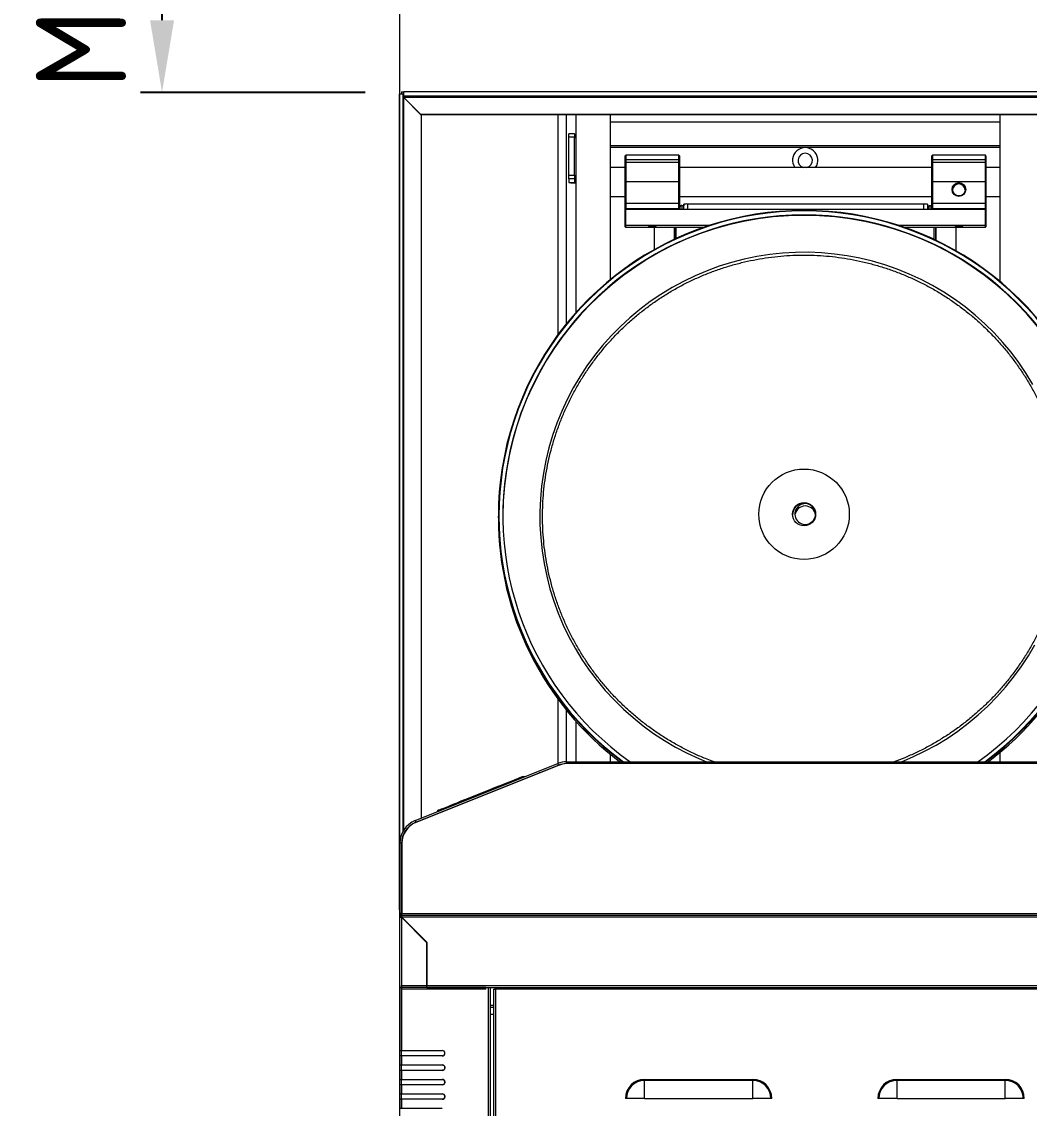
# Model space of a CAD drawing. Header units: millimetres. Extents: x 0 to 5860, y 0 to 4120.
# Drawn here: x 3499 to 4057, y 2038 to 2640 of the extents above; entities that cross this region are included whole.
import ezdxf

# ---------------------------------------------------------------- set-up
doc = ezdxf.new("R2010")
doc.units = ezdxf.units.MM
doc.header["$LTSCALE"] = 0.3
doc.layers.get('0').update_dxf_attribs({"lineweight": 15})
doc.layers.add('D', color=3, linetype='Continuous', lineweight=13)
doc.layers.add('S', color=4, linetype='Continuous', lineweight=15)
doc.styles.add('STU25', font='isocp2.shx')
doc.dimstyles.new('STU25', dxfattribs={"dimscale": 20, "dimtxt": 2.5, "dimasz": 2, "dimexe": 0.6, "dimexo": 1, "dimgap": 1, "dimtad": 1, "dimdsep": 46, "dimtxsty": 'STU25', "dimcen": 2, "dimazin": 2, "dimtfac": 1, "dimtmove": 0, "dimatfit": 3, "dimfxl": 0, "dimtolj": 1, "dimtzin": 0, "dimarcsym": 0})

# ---------------------------------------------------------------- blocks, each defined once
blk = doc.blocks.new('*D14')
at = {"layer": 'D', "color": 0, "lineweight": -2}
for p, q in [((3688.46, 2800.77), (3564.62, 2800.77)), ((3576.62, 2640.78), (3576.62, 2760.77)), ((3689.31, 2600.78), (3564.62, 2600.78))]:
    blk.add_line(p, q, dxfattribs=at)
at = {"layer": 'D', "color": 0}
for points in [[(3569.96, 2760.77), (3583.29, 2760.77), (3576.62, 2800.77)], [(3569.96, 2640.78), (3583.29, 2640.78), (3576.62, 2600.78)]]:
    blk.add_solid(points, dxfattribs=at)
at = {"layer": 'Defpoints', "color": 0}
for p in [(3576.62, 2800.77), (3708.46, 2800.77), (3709.31, 2600.78)]:
    blk.add_point(p, dxfattribs=at)
at = {"layer": 'D', "color": 0, "insert": (3531.62, 2700.77), "char_height": 50, "attachment_point": 5, "rotation": 90, "style": 'STU25'}
blk.add_mtext('\\A1;Min.200', dxfattribs=at)
blk = doc.blocks.new('GHSHWT')
at = {"color": 7, "linetype": 'Continuous', "lineweight": 15}
for p, q in [((3708.21, -2852.2), (3708.21, -2400.25)), ((3709.31, -2398.97), (3710.71, -2398.97)), ((3709.31, -2398.97), (3709.31, -2399.97)), ((3709.31, -2399.97), (3710.71, -2399.97)), ((3709.31, -2400.2), (3709.31, -2399.97)), ((3710.31, -2808.54), (3710.31, -2400.25)), ((3710.61, -2402.08), (3720.21, -2411.67)), ((4155.71, -2398.95), (3710.71, -2398.95)), ((3710.71, -2401.05), (3710.71, -2398.95)), ((3710.71, -2401.05), (4155.71, -2401.05)), ((3710.71, -2401.65), (3710.71, -2401.05)), ((4155.71, -2401.65), (3710.71, -2401.65)), ((3710.71, -2401.65), (3710.71, -2401.97)), ((3710.71, -2401.97), (4155.71, -2401.97)), ((3710.71, -2402.08), (3710.71, -2401.97)), ((3710.71, -2402.13), (3710.71, -2402.08)), ((3720.19, -2411.56), (3710.71, -2402.08)), ((3720.19, -2411.6), (3710.71, -2402.13)), ((4146.22, -2411.56), (3720.19, -2411.56)), ((3720.19, -2411.6), (3720.19, -2411.56)), ((4146.22, -2411.6), (3720.19, -2411.6)), ((3720.21, -2411.67), (3720.21, -2801.52)), ((3806.21, -2521.15), (3806.21, -2411.6)), ((3825.21, -2502.98), (3825.21, -2411.6)), ((4041.21, -2411.6), (4041.21, -2504.02)), ((3825.21, -2415.61), (4041.21, -2415.61)), ((3805.21, -2422.17), (3802.21, -2422.17)), ((3802.21, -2424.08), (3802.21, -2422.17)), ((3802.21, -2445.06), (3802.21, -2424.08)), ((3805.21, -2424.08), (3802.21, -2424.08)), ((3805.21, -2422.17), (3805.21, -2424.08)), ((3805.21, -2445.06), (3805.21, -2424.08)), ((3825.21, -2428.6), (4041.21, -2428.6)), ((4041.21, -2429.71), (3825.21, -2429.71)), ((3833.76, -2434.11), (3833.46, -2434.41)), ((3833.46, -2436.74), (3833.46, -2434.41)), ((3833.76, -2436.59), (3833.46, -2436.74)), ((3833.46, -2438.41), (3833.46, -2436.74)), ((3833.46, -2438.41), (3833.76, -2438.11)), ((3833.46, -2448.59), (3833.46, -2438.41)), ((3833.76, -2434.11), (3833.76, -2436.59)), ((3863.16, -2434.11), (3833.76, -2434.11)), ((3863.16, -2436.59), (3833.76, -2436.59)), ((3833.76, -2436.59), (3833.76, -2438.11)), ((3833.76, -2438.11), (3833.76, -2448.56)), ((3863.16, -2438.11), (3833.76, -2438.11)), ((3863.16, -2436.59), (3863.16, -2434.11)), ((3863.46, -2434.41), (3863.16, -2434.11)), ((3863.46, -2436.74), (3863.16, -2436.59)), ((3863.16, -2438.11), (3863.16, -2436.59)), ((3863.16, -2448.56), (3863.16, -2438.11)), ((3863.16, -2438.11), (3863.46, -2438.41)), ((3863.46, -2434.41), (3863.46, -2436.74)), ((3863.46, -2436.74), (3863.46, -2438.41)), ((3863.46, -2438.41), (3863.46, -2448.59)), ((4003.76, -2434.11), (4003.46, -2434.41)), ((4003.46, -2436.74), (4003.46, -2434.41)), ((4003.76, -2436.59), (4003.46, -2436.74)), ((4003.46, -2438.41), (4003.46, -2436.74)), ((4003.76, -2438.11), (4003.46, -2438.41)), ((4003.46, -2448.59), (4003.46, -2438.41)), ((4033.16, -2434.11), (4003.76, -2434.11)), ((4003.76, -2434.11), (4003.76, -2436.59)), ((4033.16, -2436.59), (4003.76, -2436.59)), ((4003.76, -2436.59), (4003.76, -2438.11)), ((4003.76, -2438.11), (4003.76, -2448.56)), ((4033.16, -2438.11), (4003.76, -2438.11)), ((4033.16, -2436.59), (4033.16, -2434.11)), ((4033.46, -2434.41), (4033.16, -2434.11)), ((4033.46, -2436.74), (4033.16, -2436.59)), ((4033.16, -2438.11), (4033.16, -2436.59)), ((4033.16, -2448.56), (4033.16, -2438.11)), ((4033.16, -2438.11), (4033.46, -2438.41)), ((4033.46, -2434.41), (4033.46, -2436.74)), ((4033.46, -2436.74), (4033.46, -2438.41)), ((4033.46, -2438.41), (4033.46, -2448.59)), ((3833.46, -2440.85), (3825.21, -2440.85)), ((4003.46, -2440.85), (3863.46, -2440.85)), ((4041.21, -2440.85), (4033.46, -2440.85)), ((3802.21, -2447.15), (3802.21, -2445.06)), ((3802.21, -2445.06), (3805.21, -2445.06)), ((3802.21, -2447.15), (3802.21, -2449.23)), ((3805.21, -2447.15), (3802.21, -2447.15)), ((3802.21, -2449.23), (3805.21, -2449.23)), ((3805.21, -2445.06), (3805.21, -2447.15)), ((3805.21, -2447.15), (3805.21, -2449.23)), ((3833.46, -2448.59), (3833.76, -2448.56)), ((3833.46, -2460.57), (3833.46, -2448.59)), ((3833.76, -2448.56), (3863.16, -2448.56)), ((3833.76, -2448.56), (3833.76, -2460.55)), ((3863.16, -2448.56), (3863.46, -2448.59)), ((3863.16, -2460.55), (3863.16, -2448.56)), ((3863.46, -2448.59), (3863.46, -2460.57)), ((4003.76, -2448.56), (4003.46, -2448.59)), ((4003.46, -2460.57), (4003.46, -2448.59)), ((4003.76, -2448.56), (4033.16, -2448.56)), ((4003.76, -2448.56), (4003.76, -2460.55)), ((4033.16, -2448.56), (4033.46, -2448.59)), ((4033.16, -2460.55), (4033.16, -2448.56)), ((4033.46, -2448.59), (4033.46, -2460.57)), ((3825.21, -2456.85), (3833.46, -2456.85)), ((3833.46, -2460.57), (3833.76, -2460.55)), ((3833.46, -2463.38), (3833.46, -2460.57)), ((3833.76, -2460.55), (3863.16, -2460.55)), ((3833.76, -2460.55), (3833.76, -2463.68)), ((3863.16, -2460.55), (3863.46, -2460.57)), ((3863.16, -2463.68), (3863.16, -2460.55)), ((3863.46, -2456.85), (4003.46, -2456.85)), ((3863.46, -2460.57), (3863.46, -2463.38)), ((3863.9, -2462.23), (3863.77, -2463.43)), ((3864.1, -2462.03), (3863.9, -2462.23)), ((3864.9, -2461.99), (3865.9, -2461.99)), ((3864.9, -2461.99), (3864.9, -2462.18)), ((3865.9, -2462.18), (3864.9, -2462.18)), ((3865.99, -2461.18), (3865.9, -2461.99)), ((3865.9, -2461.99), (3865.9, -2462.18)), ((3865.9, -2464), (3865.9, -2462.18)), ((3999, -2461.12), (3868, -2461.09)), ((4000.99, -2461.21), (4000.99, -2464)), ((4000.99, -2462.02), (4001.9, -2462.02)), ((4001.9, -2462.21), (4000.99, -2462.21)), ((4001.9, -2462.02), (4001.9, -2462.21)), ((4002.89, -2462.26), (4002.69, -2462.06)), ((4002.89, -2462.26), (4002.89, -2464)), ((4003.76, -2460.55), (4003.46, -2460.57)), ((4003.46, -2463.38), (4003.46, -2460.57)), ((4003.76, -2460.55), (4033.16, -2460.55)), ((4003.76, -2460.55), (4003.76, -2463.68)), ((4033.16, -2460.55), (4033.46, -2460.57)), ((4033.16, -2463.68), (4033.16, -2460.55)), ((4033.46, -2456.85), (4041.21, -2456.85)), ((4033.46, -2460.57), (4033.46, -2463.38)), ((3833.46, -2464.2), (3833.46, -2463.38)), ((3833.46, -2463.38), (3833.76, -2463.68)), ((3833.46, -2464.2), (3833.66, -2464)), ((3833.46, -2464.2), (3833.66, -2464.19)), ((3833.46, -2472.8), (3833.46, -2464.2)), ((3833.66, -2464), (4033.26, -2464)), ((3833.66, -2464.19), (3833.66, -2464)), ((4033.26, -2464.19), (3833.66, -2464.19)), ((3833.66, -2464.19), (3833.66, -2472.79)), ((3833.76, -2463.68), (3833.76, -2464)), ((3863.16, -2463.68), (3833.76, -2463.68)), ((3863.16, -2463.68), (3863.46, -2463.38)), ((3863.16, -2464), (3863.16, -2463.68)), ((3863.46, -2463), (3863.81, -2463)), ((3863.46, -2463.05), (3863.81, -2463.05)), ((3863.46, -2463.38), (3863.46, -2464)), ((4002.89, -2463), (4003.46, -2463)), ((4002.89, -2463.05), (4003.46, -2463.05)), ((4003.46, -2464), (4003.46, -2463.38)), ((4003.76, -2463.68), (4003.46, -2463.38)), ((4033.16, -2463.68), (4003.76, -2463.68)), ((4003.76, -2463.68), (4003.76, -2464)), ((4033.16, -2463.68), (4033.46, -2463.38)), ((4033.16, -2464), (4033.16, -2463.68)), ((4033.26, -2464), (4033.46, -2464.2)), ((4033.26, -2464.19), (4033.26, -2464)), ((4033.26, -2464.19), (4033.46, -2464.2)), ((4033.26, -2472.79), (4033.26, -2464.19)), ((4033.46, -2463.38), (4033.46, -2464.2)), ((4033.46, -2464.2), (4033.46, -2472.8)), ((3833.66, -2472.79), (3833.46, -2472.8)), ((3833.46, -2473.67), (3833.46, -2472.8)), ((3833.66, -2473), (3833.46, -2472.8)), ((3833.66, -2473.87), (3833.46, -2473.67)), ((3833.66, -2472.79), (3880.73, -2472.79)), ((3833.66, -2473), (3833.66, -2472.79)), ((3880.09, -2473), (3833.66, -2473)), ((3833.66, -2473), (3833.66, -2473.87)), ((3833.66, -2473.87), (3877.48, -2473.87)), ((3849.71, -2486.29), (3849.71, -2473.87)), ((3860.71, -2480.65), (3860.71, -2473.87)), ((3861.71, -2480.18), (3861.71, -2473.87)), ((3984.42, -2472.79), (4033.26, -2472.79)), ((4033.26, -2473), (3985.06, -2473)), ((3987.67, -2473.87), (4033.26, -2473.87)), ((4004.71, -2480.77), (4004.71, -2473.87)), ((4005.71, -2473.87), (4005.71, -2481.24)), ((4016.71, -2473.87), (4016.71, -2487)), ((4033.46, -2472.8), (4033.26, -2472.79)), ((4033.26, -2473), (4033.26, -2472.79)), ((4033.46, -2472.8), (4033.26, -2473)), ((4033.26, -2473.87), (4033.26, -2473)), ((4033.46, -2473.67), (4033.26, -2473.87)), ((4033.46, -2472.8), (4033.46, -2473.67)), ((3763.07, -2634), (3763.07, -2635.08)), ((3806.21, -2770.22), (3806.21, -2747.94)), ((3825.21, -2770.22), (3825.21, -2766.11)), ((4041.21, -2765.07), (4041.21, -2770.22)), ((3716.94, -2802.83), (3796.04, -2771.19)), ((3717.32, -2803.76), (3796.42, -2772.12)), ((3796.45, -2772.21), (3717.35, -2803.85)), ((3796.42, -2772.12), (3796.04, -2771.19)), ((4145.37, -2771.23), (3800.76, -2771.23)), ((3801.06, -2770.22), (4144.96, -2770.22)), ((3716.94, -2802.83), (3717.32, -2803.76)), ((3720.21, -2802.6), (3720.21, -2802.71)), ((3710.31, -2811.17), (3710.31, -2810.83)), ((3708.46, -2854.21), (3708.46, -2815.36)), ((3709.46, -2815.36), (3708.46, -2815.36)), ((3709.46, -2854.21), (3709.46, -2815.36)), ((3709.56, -2815.36), (3709.56, -2854.21)), ((3708.21, -2852.2), (3708.21, -2853.75)), ((3709.56, -2852.15), (3709.46, -2852.15)), ((3709.56, -2853.07), (3709.46, -2853.07)), ((3709.56, -2854.07), (3709.46, -2854.07)), ((3709.46, -2854.21), (3708.46, -2854.21)), ((3708.46, -2894.21), (3708.46, -2856.23)), ((3709.46, -2854.21), (3709.47, -2854.22)), ((3709.47, -2856.22), (3709.46, -2856.23)), ((3709.47, -2854.22), (3709.56, -2854.22)), ((3709.47, -2855.22), (3709.47, -2854.22)), ((3709.47, -2855.22), (4157.45, -2855.22)), ((3709.47, -2856.22), (3709.47, -2855.22)), ((3709.53, -2856.23), (3709.47, -2856.22)), ((3709.47, -2856.24), (3709.47, -2894.21)), ((3709.47, -2856.24), (3723.36, -2870.32)), ((3709.47, -2856.24), (3723.33, -2870.32)), ((4157.39, -2856.23), (3709.53, -2856.23)), ((3723.46, -2870.22), (3709.53, -2856.23)), ((3709.56, -2854.21), (4157.36, -2854.21)), ((3709.56, -2855.22), (3709.56, -2854.21)), ((3709.56, -2855.22), (4157.28, -2855.22)), ((3723.33, -2870.32), (3723.33, -2894.21)), ((3723.36, -2870.32), (3723.36, -2894.21)), ((3723.46, -2894.21), (3723.46, -2870.22)), ((3708.46, -2895.22), (3708.46, -2894.21)), ((3708.46, -2895.22), (3709.47, -2895.22)), ((3708.46, -2895.22), (3708.46, -2896.23)), ((3708.46, -2896.23), (3708.46, -2930.22)), ((3709.47, -2895.22), (3709.47, -2894.21)), ((3709.47, -2894.21), (3723.33, -2894.21)), ((3709.54, -2895.22), (3709.47, -2895.22)), ((3709.47, -2895.22), (3709.47, -2896.23)), ((3709.47, -2896.23), (3709.47, -2930.22)), ((3756.06, -2896.23), (3709.47, -2896.23)), ((3756.06, -2895.22), (3709.54, -2895.22)), ((3723.33, -2894.21), (3723.33, -2895.22)), ((3723.46, -2894.22), (3723.33, -2894.22)), ((3723.36, -2894.22), (3723.36, -2894.21)), ((3723.46, -2894.21), (4143.46, -2894.21)), ((3723.46, -2895.22), (3723.46, -2894.21)), ((3723.46, -2895.22), (3756.06, -2895.22)), ((3756.06, -2895.22), (3757.45, -2895.22)), ((3756.06, -2896.23), (3756.06, -2895.22)), ((3757.45, -2895.22), (3757.45, -3673.72)), ((3757.45, -2895.22), (3758.46, -2895.22)), ((3758.46, -2895.22), (3758.46, -3673.72)), ((3758.46, -2895.22), (4108.46, -2895.22)), ((3760.46, -2896.3), (3760.46, -3672.65)), ((3761.47, -2896.23), (3761.47, -3672.71)), ((4105.45, -2896.23), (3761.47, -2896.23)), ((3761.53, -2895.22), (4105.39, -2895.22)), ((3760.46, -2905.22), (3758.46, -2905.22)), ((3758.47, -2905.22), (3758.47, -2910.22)), ((3758.47, -2906.22), (3760.46, -2906.22)), ((3758.47, -2910.22), (3758.47, -3673.72)), ((3760.46, -2910.22), (3758.47, -2910.22)), ((3708.46, -2933.22), (3708.46, -2930.22)), ((3708.46, -2930.22), (3709.47, -2930.22)), ((3709.47, -2930.22), (3731.96, -2930.22)), ((3709.47, -2933.22), (3708.46, -2933.22)), ((3708.46, -2933.22), (3708.46, -2938.22)), ((3708.46, -2941.22), (3708.46, -2938.22)), ((3708.46, -2938.22), (3709.47, -2938.22)), ((3731.96, -2933.22), (3709.47, -2933.22)), ((3709.47, -2933.22), (3709.47, -2938.22)), ((3709.47, -2938.22), (3731.96, -2938.22)), ((3732.26, -2933.17), (3731.94, -2933.22)), ((3709.47, -2941.22), (3708.46, -2941.22)), ((3708.46, -2941.22), (3708.46, -2946.22)), ((3731.96, -2941.22), (3709.47, -2941.22)), ((3709.47, -2941.22), (3709.47, -2946.22)), ((3708.46, -2949.22), (3708.46, -2946.22)), ((3708.46, -2946.22), (3709.47, -2946.22)), ((3709.47, -2949.22), (3708.46, -2949.22)), ((3708.46, -2949.22), (3708.46, -2954.22)), ((3709.47, -2946.22), (3731.96, -2946.22)), ((3731.96, -2949.22), (3709.47, -2949.22)), ((3709.47, -2949.22), (3709.47, -2954.22)), ((3844.12, -2946.75), (3844.12, -2946.22)), ((3844.12, -2946.22), (3904.12, -2946.22)), ((3844.12, -2956.81), (3844.12, -2946.75)), ((3904.12, -2946.75), (3844.12, -2946.75)), ((3904.12, -2946.75), (3904.12, -2946.22)), ((3904.12, -2956.81), (3904.12, -2946.75)), ((3984.12, -2946.22), (4044.12, -2946.22)), ((3984.12, -2946.75), (3984.12, -2946.22)), ((4044.12, -2946.75), (3984.12, -2946.75)), ((3984.12, -2956.81), (3984.12, -2946.75)), ((4044.12, -2946.75), (4044.12, -2946.22)), ((4044.12, -2956.81), (4044.12, -2946.75)), ((3708.46, -2957.22), (3708.46, -2954.22)), ((3708.46, -2954.22), (3709.47, -2954.22)), ((3709.47, -2954.22), (3731.96, -2954.22)), ((3709.47, -2957.22), (3708.46, -2957.22)), ((3708.46, -2957.22), (3708.46, -2962.22)), ((3708.46, -2965.22), (3708.46, -2962.22)), ((3708.46, -2962.22), (3709.47, -2962.22)), ((3731.96, -2957.22), (3709.47, -2957.22)), ((3709.47, -2957.22), (3709.47, -2962.22)), ((3709.47, -2962.22), (3731.96, -2962.22)), ((3834.06, -2956.81), (3833.54, -2956.81)), ((3844.12, -2956.81), (3834.06, -2956.81)), ((3844.12, -2956.81), (3904.12, -2956.81)), ((3914.18, -2956.81), (3904.12, -2956.81)), ((3914.71, -2956.81), (3914.18, -2956.81)), ((3974.06, -2956.81), (3973.54, -2956.81)), ((3984.12, -2956.81), (3974.06, -2956.81)), ((3984.12, -2956.81), (4044.12, -2956.81)), ((4054.18, -2956.81), (4044.12, -2956.81)), ((4054.71, -2956.81), (4054.18, -2956.81))]:
    blk.add_line(p, q, dxfattribs=at)
at = {"color": 8, "linetype": 'Continuous', "lineweight": 15}
for p, q in [((3710.61, -2808.06), (3710.61, -2402.08)), ((3717.07, -2408.53), (3717.07, -2408.48)), ((3796.17, -2533.49), (3796.17, -2411.6)), ((3800.81, -2527.49), (3800.81, -2411.6)), ((3863.9, -2464), (3863.9, -2462.23)), ((3864.9, -2462.18), (3864.9, -2464)), ((3865.99, -2464), (3865.99, -2461.18)), ((3868, -2461.09), (3868, -2464)), ((3999, -2464), (3999, -2461.12)), ((4001.9, -2464), (4001.9, -2462.21)), ((3860.7, -2473.87), (3860.7, -2480.65)), ((4005.72, -2481.25), (4005.72, -2473.87)), ((3796.17, -2771.14), (3796.17, -2735.59)), ((3800.81, -2770.23), (3800.81, -2741.6)), ((3796.17, -2772.33), (3796.17, -2772.22)), ((3710.61, -2810.42), (3710.61, -2810.13)), ((3708.46, -2852.2), (3708.21, -2852.2)), ((3708.21, -2853.75), (3708.46, -2853.75)), ((3709.46, -2852.2), (3709.56, -2852.2)), ((3723.36, -2894.21), (3723.33, -2894.21)), ((3758.46, -2895.23), (3761.53, -2895.23))]:
    blk.add_line(p, q, dxfattribs=at)
at = {"color": 7, "linetype": 'Continuous', "lineweight": 15, "flags": 128}
for points in [[(3710.71, -2401.75), (3710.54, -2401.73), (3710.35, -2401.72)], [(3846.36, -2473.21), (3846.52, -2473.17), (3846.97, -2473.14), (3847.65, -2473.12), (3848.46, -2473.12), (3849.26, -2473.12), (3849.94, -2473.14), (3850.4, -2473.17), (3850.56, -2473.21), (3850.4, -2473.24), (3849.94, -2473.28), (3849.26, -2473.3), (3848.46, -2473.3), (3847.65, -2473.3), (3846.97, -2473.28), (3846.52, -2473.24), (3846.36, -2473.21)], [(3846.36, -2473.65), (3846.52, -2473.62), (3846.97, -2473.59), (3847.65, -2473.57), (3848.46, -2473.56), (3849.26, -2473.57), (3849.94, -2473.59), (3850.4, -2473.62), (3850.56, -2473.65), (3850.4, -2473.69), (3849.94, -2473.72), (3849.26, -2473.74), (3848.46, -2473.75), (3847.65, -2473.74), (3846.97, -2473.72), (3846.52, -2473.69), (3846.36, -2473.65)], [(4016.36, -2473.21), (4016.52, -2473.17), (4016.97, -2473.14), (4017.65, -2473.12), (4018.46, -2473.12), (4019.26, -2473.12), (4019.94, -2473.14), (4020.4, -2473.17), (4020.56, -2473.21), (4020.4, -2473.24), (4019.94, -2473.28), (4019.26, -2473.3), (4018.46, -2473.3), (4017.65, -2473.3), (4016.97, -2473.28), (4016.52, -2473.24), (4016.36, -2473.21)], [(4016.36, -2473.65), (4016.52, -2473.62), (4016.97, -2473.59), (4017.65, -2473.57), (4018.46, -2473.56), (4019.26, -2473.57), (4019.94, -2473.59), (4020.4, -2473.62), (4020.56, -2473.65), (4020.4, -2473.69), (4019.94, -2473.72), (4019.26, -2473.74), (4018.46, -2473.75), (4017.65, -2473.74), (4016.97, -2473.72), (4016.52, -2473.69), (4016.36, -2473.65)], [(3986.61, -2770.22), (3992.97, -2767.53), (3999.45, -2764.41), (4005.76, -2760.97), (4011.9, -2757.23), (4017.85, -2753.2), (4023.59, -2748.87), (4029.12, -2744.27), (4034.41, -2739.41), (4039.45, -2734.29), (4044.24, -2728.93), (4048.76, -2723.34), (4053, -2717.54), (4056.95, -2711.54), (4060.59, -2705.35)], [(4059.48, -2561.08), (4055.74, -2554.94), (4051.7, -2549), (4047.37, -2543.26), (4042.77, -2537.75), (4037.9, -2532.46), (4032.77, -2527.42), (4027.41, -2522.64), (4021.82, -2518.12), (4016.01, -2513.89), (4010, -2509.94), (4003.8, -2506.3), (3997.43, -2502.96), (3990.91, -2499.94), (3984.25, -2497.24), (3977.46, -2494.87), (3970.56, -2492.84), (3963.57, -2491.15), (3956.51, -2489.8), (3949.39, -2488.8), (3942.23, -2488.15), (3935.04, -2487.86), (3927.85, -2487.91), (3920.67, -2488.32), (3913.52, -2489.08), (3906.42, -2490.19), (3899.38, -2491.64), (3892.42, -2493.44), (3885.55, -2495.58), (3878.8, -2498.05), (3872.18, -2500.85), (3865.7, -2503.97), (3859.39, -2507.41), (3853.25, -2511.15), (3847.3, -2515.19), (3841.56, -2519.51), (3836.03, -2524.11), (3830.74, -2528.97), (3825.7, -2534.09), (3820.91, -2539.45), (3816.39, -2545.04), (3812.15, -2550.84), (3808.2, -2556.85), (3804.56, -2563.04), (3801.21, -2569.4), (3798.19, -2575.91), (3795.49, -2582.57), (3793.12, -2589.35), (3791.09, -2596.24), (3789.39, -2603.22), (3788.04, -2610.28), (3787.04, -2617.39), (3786.39, -2624.55), (3786.1, -2631.73), (3786.15, -2638.91), (3786.56, -2646.08), (3787.32, -2653.22), (3788.43, -2660.32), (3789.89, -2667.36), (3791.69, -2674.31), (3793.83, -2681.17), (3796.3, -2687.91), (3799.1, -2694.53), (3802.23, -2701), (3805.67, -2707.31), (3809.41, -2713.44), (3813.45, -2719.38), (3817.78, -2725.12), (3822.38, -2730.64), (3827.25, -2735.92), (3832.38, -2740.96), (3837.74, -2745.74), (3843.33, -2750.26), (3849.14, -2754.49), (3855.15, -2758.44), (3861.35, -2762.08), (3867.72, -2765.42), (3874.24, -2768.44), (3878.53, -2770.22)], [(3776.37, -2778.52), (3776.2, -2778.59), (3775.7, -2778.79), (3774.86, -2779.12), (3773.71, -2779.58), (3772.26, -2780.16), (3770.54, -2780.86), (3768.55, -2781.65), (3766.35, -2782.53), (3763.95, -2783.49), (3761.39, -2784.51), (3758.72, -2785.58), (3755.96, -2786.69), (3753.16, -2787.81), (3750.36, -2788.92), (3747.61, -2790.03), (3744.93, -2791.1), (3742.37, -2792.12), (3739.98, -2793.08), (3737.77, -2793.96), (3735.79, -2794.75), (3734.06, -2795.45), (3732.61, -2796.03), (3731.46, -2796.49), (3730.62, -2796.82), (3730.12, -2797.02), (3729.95, -2797.09)], [(3708.46, -2852.17), (3708.29, -2852.18), (3708.21, -2852.2)], [(3708.21, -2853.75), (3708.36, -2853.84), (3708.46, -2853.86)]]:
    blk.add_lwpolyline(points, dxfattribs=at)
at = {"color": 7, "linetype": 'Continuous', "lineweight": 15}
for centre, radius in [((4018.46, -2453.06), 3.8), ((4018.46, -2453.07), 3.5), ((3932.57, -2633.04), 25.08), ((3932.58, -2633.01), 6.4)]:
    blk.add_circle(centre, radius, dxfattribs=at)
for centre, radius, start, end in [((3709.26, -2409.72), 9.54, 83.6783, 96.3217), ((3806.02, -2418.32), 5.99, 262.16631, 271.76043), ((3933.21, -2436.8), 7, 324.62257, 215.37743), ((3933.21, -2436.93), 4, 281.35167, 258.64833), ((3805.28, -2426.46), 22.97, 262.31925, 272.31952), ((3806.02, -2443.3), 5.99, 262.16631, 271.76043), ((4018.46, -2453.49), 3.5, 3.39946, 176.60054), ((3864.65, -2467.93), 5.75, 87.50439, 97.53607), ((3864.71, -2466.89), 4.9, 87.72603, 97.13589), ((3867.5, -2472.56), 11.48, 87.50006, 97.55397), ((3999.49, -2472.24), 11.13, 82.28925, 92.5598), ((4002.09, -2466.83), 4.81, 82.81147, 92.29627), ((4002.15, -2467.77), 5.56, 82.28945, 92.56645), ((3932.41, -2633.98), 169.31, 89.94467, 233.57969), ((3932.41, -2633.97), 169.01, 89.9447, 233.72523), ((3932.57, -2634.37), 167, 0.08704, 179.91319), ((3932.41, -2633.97), 166.81, 89.94461, 234.76676), ((3885.62, -2464.14), 21.86, 178.14287, 179.64224), ((3932.74, -2633.98), 169.31, 306.42031, 90.05533), ((3932.74, -2633.97), 169.01, 306.27477, 90.05531), ((3932.74, -2633.97), 166.81, 305.23323, 90.0554), ((3932.57, -2633.11), 6.4, 0.04037, 179.95963), ((3932.57, -2633.16), 6.4, 89.97348, 179.96939), ((3932.57, -2633.27), 6.4, 89.97402, 179.96939), ((3933.21, -2632.9), 5.75, 60.09414, 0.0286), ((3933.21, -2634.2), 5.75, 6.54125, 173.45875), ((3932.58, -2633.15), 6.4, 0.02158, 90.03581), ((3932.58, -2633.27), 6.4, 0.02194, 90.03491), ((3932.35, -2635.06), 169.27, 180.0075, 232.98639), ((3932.8, -2635.06), 169.28, 307.01389, 359.99223), ((3801.06, -2783.72), 13.5, 90, 111.80141), ((3801.06, -2783.72), 12.5, 90.80696, 111.80141), ((3801.33, -2783.72), 12.5, 92.60428, 112.95432), ((3776.93, -2779.91), 1.5, 63.61172, 111.80141), ((3785.94, -2776.85), 0.5, 74.93151, 111.80141), ((3730.51, -2798.48), 1.5, 111.80141, 159.99109), ((3721.96, -2815.36), 13.5, 111.80141, 180), ((3721.96, -2815.36), 12.5, 111.80141, 180), ((3722.06, -2815.43), 12.5, 112.11117, 179.69024), ((3721.87, -2802.47), 0.5, 111.80141, 148.67131), ((3731.96, -2931.72), 1.5, 270, 90), ((3731.96, -2939.72), 1.5, 270, 90), ((3731.96, -2947.72), 1.5, 270, 90), ((3844.12, -2956.81), 10.59, 90, 180), ((3844.12, -2956.81), 10.06, 90, 180), ((3904.12, -2956.81), 10.59, 0, 90), ((3904.12, -2956.81), 10.06, 0, 90), ((3984.12, -2956.81), 10.59, 90, 180), ((3984.12, -2956.81), 10.06, 90, 180), ((4044.12, -2956.81), 10.59, 0, 90), ((4044.12, -2956.81), 10.06, 0, 90), ((3731.96, -2955.72), 1.5, 270, 90)]:
    blk.add_arc(centre, radius, start, end, dxfattribs=at)
for points, knots in [([(3710.31, -2400.81), (3710.33, -2401.02), (3710.36, -2401.45), (3710.53, -2401.87), (3710.61, -2402.08)], [0, 0, 0, 0, 0.499936, 1, 1, 1, 1]), ([(3882.67, -2770.22), (3881.37, -2769.75), (3877.95, -2768.51), (3872.54, -2766.16), (3866.44, -2763.23), (3860.49, -2760), (3854.69, -2756.51), (3849.07, -2752.74), (3843.62, -2748.72), (3838.38, -2744.45), (3833.33, -2739.94), (3828.5, -2735.2), (3823.9, -2730.24), (3819.54, -2725.07), (3815.42, -2719.7), (3811.56, -2714.14), (3807.96, -2708.42), (3804.63, -2702.53), (3801.58, -2696.49), (3798.81, -2690.31), (3796.34, -2684.02), (3794.17, -2677.61), (3792.29, -2671.11), (3790.72, -2664.53), (3789.46, -2657.89), (3788.52, -2651.19), (3787.88, -2644.46), (3787.56, -2637.7), (3787.56, -2630.94), (3787.87, -2624.18), (3788.5, -2617.45), (3789.44, -2610.75), (3790.7, -2604.11), (3792.26, -2597.52), (3794.13, -2591.02), (3796.3, -2584.62), (3798.77, -2578.32), (3801.52, -2572.14), (3804.57, -2566.1), (3807.89, -2560.21), (3811.49, -2554.48), (3815.34, -2548.92), (3819.46, -2543.55), (3823.82, -2538.37), (3828.42, -2533.41), (3833.24, -2528.66), (3838.28, -2524.15), (3843.53, -2519.87), (3848.96, -2515.85), (3854.59, -2512.08), (3860.38, -2508.58), (3866.33, -2505.35), (3872.42, -2502.4), (3878.65, -2499.74), (3884.99, -2497.37), (3891.43, -2495.3), (3897.97, -2493.54), (3904.58, -2492.08), (3911.25, -2490.93), (3917.97, -2490.09), (3924.72, -2489.56), (3931.48, -2489.35), (3938.25, -2489.46), (3945.01, -2489.88), (3951.74, -2490.62), (3958.43, -2491.67), (3965.06, -2493.03), (3971.62, -2494.7), (3978.1, -2496.67), (3984.47, -2498.94), (3990.74, -2501.51), (3996.87, -2504.37), (4002.87, -2507.5), (4008.72, -2510.92), (4014.39, -2514.6), (4019.89, -2518.55), (4025.2, -2522.74), (4030.31, -2527.18), (4035.2, -2531.86), (4039.88, -2536.75), (4044.31, -2541.86), (4048.51, -2547.17), (4052.45, -2552.67), (4056.13, -2558.34), (4059.54, -2564.19), (4062.68, -2570.18), (4065.53, -2576.32), (4068.09, -2582.58), (4070.35, -2588.95), (4072.32, -2595.42), (4073.98, -2601.98), (4075.34, -2608.6), (4076.38, -2615.29), (4077.11, -2622.01), (4077.52, -2628.76), (4077.62, -2635.52), (4077.41, -2642.28), (4076.87, -2649.03), (4076.03, -2655.74), (4074.87, -2662.4), (4073.4, -2669), (4071.62, -2675.53), (4069.54, -2681.96), (4067.16, -2688.3), (4064.49, -2694.51), (4061.54, -2700.6), (4058.3, -2706.54), (4054.78, -2712.32), (4051, -2717.93), (4046.97, -2723.36), (4042.68, -2728.59), (4038.15, -2733.62), (4033.4, -2738.44), (4028.42, -2743.02), (4023.24, -2747.37), (4017.86, -2751.47), (4012.29, -2755.32), (4006.55, -2758.91), (4000.64, -2762.22), (3994.59, -2765.25), (3988.57, -2767.95), (3984.5, -2769.49), (3982.55, -2770.22)], [0, 0, 0, 0, 0.0051353, 0.0135007, 0.0218661, 0.0302316, 0.038597, 0.0469624, 0.0553278, 0.0636932, 0.0720587, 0.0804241, 0.0887895, 0.097155, 0.1055204, 0.1138859, 0.1222513, 0.1306168, 0.1389823, 0.1473478, 0.1557133, 0.1640788, 0.1724443, 0.1808097, 0.1891752, 0.1975407, 0.2059063, 0.2142718, 0.2226373, 0.2310029, 0.2393684, 0.2477339, 0.2560993, 0.2644649, 0.2728304, 0.2811959, 0.2895614, 0.2979269, 0.3062924, 0.3146579, 0.3230234, 0.3313888, 0.3397543, 0.3481198, 0.3564853, 0.3648506, 0.3732161, 0.3815816, 0.389947, 0.3983124, 0.4066779, 0.4150433, 0.4234087, 0.4317741, 0.4401395, 0.4485049, 0.4568703, 0.4652357, 0.4736011, 0.4819665, 0.4903319, 0.4986973, 0.5070626, 0.515428, 0.5237934, 0.5321588, 0.5405242, 0.5488896, 0.5572549, 0.5656203, 0.5739857, 0.5823512, 0.5907166, 0.5990819, 0.6074474, 0.6158128, 0.6241782, 0.6325436, 0.640909, 0.6492745, 0.6576399, 0.6660054, 0.6743708, 0.6827364, 0.6911018, 0.6994672, 0.7078328, 0.7161982, 0.7245638, 0.7329293, 0.7412947, 0.7496602, 0.7580257, 0.7663913, 0.7747567, 0.7831222, 0.7914877, 0.7998533, 0.8082188, 0.8165843, 0.8249499, 0.8333154, 0.8416808, 0.8500463, 0.8584118, 0.8667774, 0.8751428, 0.8835083, 0.8918738, 0.9002393, 0.9086048, 0.9169702, 0.9253357, 0.9337011, 0.9420666, 0.950432, 0.9587974, 0.9671628, 0.9755283, 0.9838937, 0.9922591, 1, 1, 1, 1]), ([(3800.76, -2771.23), (3800.78, -2771.1), (3800.83, -2770.84), (3800.91, -2770.5), (3800.98, -2770.27), (3801.03, -2770.24), (3801.06, -2770.22)], [0, 0, 0, 0, 0.250025, 0.500038, 0.750018, 1, 1, 1, 1]), ([(3708.46, -2854.21), (3708.47, -2854.35), (3708.5, -2854.61), (3708.74, -2854.95), (3709.07, -2855.18), (3709.34, -2855.21), (3709.47, -2855.22)], [0, 0, 0, 0, 0.249978, 0.499998, 0.749998, 1, 1, 1, 1]), ([(3709.47, -2855.22), (3709.34, -2855.24), (3709.07, -2855.27), (3708.74, -2855.5), (3708.5, -2855.84), (3708.47, -2856.1), (3708.46, -2856.23)], [0, 0, 0, 0, 0.249999, 0.499997, 0.749984, 1, 1, 1, 1]), ([(3708.46, -2856.23), (3708.47, -2856.24), (3708.5, -2856.24), (3708.74, -2856.24), (3709.07, -2856.24), (3709.34, -2856.24), (3709.47, -2856.24)], [0, 0, 0, 0, 0.250045, 0.499995, 0.750009, 1, 1, 1, 1]), ([(3709.53, -2856.23), (3709.52, -2856.1), (3709.51, -2855.84), (3709.5, -2855.5), (3709.48, -2855.27), (3709.47, -2855.24), (3709.47, -2855.22)], [0, 0, 0, 0, 0.250028, 0.500045, 0.750009, 1, 1, 1, 1]), ([(3709.54, -2895.22), (3709.53, -2895.21), (3709.52, -2895.18), (3709.5, -2894.95), (3709.49, -2894.61), (3709.47, -2894.35), (3709.47, -2894.21)], [0, 0, 0, 0, 0.2500505, 0.5000211, 0.7500235, 1, 1, 1, 1]), ([(3709.47, -2896.23), (3709.47, -2896.1), (3709.49, -2895.84), (3709.5, -2895.5), (3709.52, -2895.27), (3709.53, -2895.24), (3709.54, -2895.22)], [0, 0, 0, 0, 0.250025, 0.500038, 0.75002, 1, 1, 1, 1]), ([(3760.46, -2896.3), (3760.47, -2896.29), (3760.5, -2896.28), (3760.74, -2896.27), (3761.07, -2896.25), (3761.34, -2896.24), (3761.47, -2896.23)], [0, 0, 0, 0, 0.249993, 0.499957, 0.74999, 1, 1, 1, 1]), ([(3761.47, -2896.23), (3761.47, -2896.1), (3761.48, -2895.84), (3761.5, -2895.5), (3761.51, -2895.27), (3761.52, -2895.24), (3761.53, -2895.22)], [0, 0, 0, 0, 0.250025, 0.500038, 0.75002, 1, 1, 1, 1]), ([(3709.46, -2933.22), (3709.46, -2933.22), (3709.46, -2933.19), (3709.46, -2933.02), (3709.46, -2932.74), (3709.46, -2932.37), (3709.46, -2931.87), (3709.46, -2931.36), (3709.46, -2930.89), (3709.46, -2930.52), (3709.46, -2930.27), (3709.46, -2930.24), (3709.46, -2930.22)], [0, 0, 0, 0, 0.0797566, 0.1872452, 0.2546341, 0.3619073, 0.4691807, 0.5764222, 0.6836296, 0.7908856, 0.8982115, 1, 1, 1, 1]), ([(3709.46, -2941.22), (3709.46, -2941.22), (3709.46, -2941.19), (3709.46, -2941.02), (3709.46, -2940.74), (3709.46, -2940.37), (3709.46, -2939.87), (3709.46, -2939.36), (3709.46, -2938.89), (3709.46, -2938.52), (3709.46, -2938.27), (3709.46, -2938.24), (3709.46, -2938.22)], [0, 0, 0, 0, 0.079755, 0.187244, 0.254642, 0.361905, 0.469179, 0.576421, 0.683628, 0.790885, 0.898211, 1, 1, 1, 1]), ([(3731.94, -2938.22), (3732, -2938.23), (3732.23, -2938.24), (3732.62, -2938.36), (3733.04, -2938.66), (3733.33, -2939.09), (3733.46, -2939.58), (3733.42, -2940.09), (3733.22, -2940.56), (3732.87, -2940.94), (3732.42, -2941.18), (3732.09, -2941.21), (3731.94, -2941.22)], [0, 0, 0, 0, 0.040749, 0.148259, 0.255735, 0.36314, 0.47046, 0.577703, 0.684942, 0.792209, 0.899558, 1, 1, 1, 1]), ([(3709.46, -2949.22), (3709.46, -2949.22), (3709.46, -2949.19), (3709.46, -2949.02), (3709.46, -2948.74), (3709.46, -2948.37), (3709.46, -2947.87), (3709.46, -2947.36), (3709.46, -2946.89), (3709.46, -2946.52), (3709.46, -2946.27), (3709.46, -2946.24), (3709.46, -2946.22)], [0, 0, 0, 0, 0.079757, 0.18724, 0.254637, 0.3619, 0.469186, 0.576415, 0.683622, 0.790887, 0.898213, 1, 1, 1, 1]), ([(3731.94, -2946.22), (3732, -2946.23), (3732.23, -2946.24), (3732.62, -2946.36), (3733.04, -2946.66), (3733.33, -2947.09), (3733.46, -2947.58), (3733.42, -2948.09), (3733.22, -2948.56), (3732.87, -2948.94), (3732.42, -2949.18), (3732.09, -2949.21), (3731.94, -2949.22)], [0, 0, 0, 0, 0.040749, 0.148259, 0.255735, 0.36314, 0.470447, 0.577703, 0.684942, 0.792209, 0.899558, 1, 1, 1, 1]), ([(3709.46, -2957.22), (3709.46, -2957.22), (3709.46, -2957.19), (3709.46, -2957.02), (3709.46, -2956.74), (3709.46, -2956.37), (3709.46, -2955.87), (3709.46, -2955.36), (3709.46, -2954.89), (3709.46, -2954.52), (3709.46, -2954.27), (3709.46, -2954.24), (3709.46, -2954.22)], [0, 0, 0, 0, 0.079757, 0.187245, 0.254634, 0.361897, 0.469182, 0.576411, 0.68363, 0.790886, 0.898212, 1, 1, 1, 1]), ([(3731.94, -2954.22), (3732, -2954.23), (3732.23, -2954.24), (3732.62, -2954.36), (3733.04, -2954.66), (3733.33, -2955.09), (3733.46, -2955.58), (3733.42, -2956.09), (3733.22, -2956.56), (3732.87, -2956.94), (3732.42, -2957.18), (3732.09, -2957.21), (3731.94, -2957.22)], [0, 0, 0, 0, 0.040749, 0.148259, 0.255742, 0.363147, 0.470454, 0.57771, 0.684937, 0.792213, 0.899556, 1, 1, 1, 1])]:
    blk.add_open_spline(points, degree=3, knots=knots, dxfattribs=at)

msp = doc.modelspace()

# ---------------------------------------------------------------- linework, layer by layer
at = {"layer": 'S', "linetype": 'Continuous'}
msp.add_line((3708.458, 1227.553), (3708.458, 2822.992), dxfattribs=at)

# ---------------------------------------------------------------- block references
at = {"layer": 'D', "color": 2}
msp.add_blockref('GHSHWT', (0, 5000), dxfattribs=at)

# ---------------------------------------------------------------- dimensions: what is measured, and where the dimension line sits
at = {"layer": 'D'}
dim = msp.add_linear_dim(base=(3576.623, 2800.772), p1=(3709.308, 2600.775), p2=(3708.458, 2800.772), angle=90, text='Min.<>', dimstyle='STU25', dxfattribs=at)
dim.commit()
dim.dimension.update_dxf_attribs({"geometry": '*D14', "text_midpoint": (3576.623, 2700.774), "dimtype": 160})

doc.saveas('drawing.dxf')
